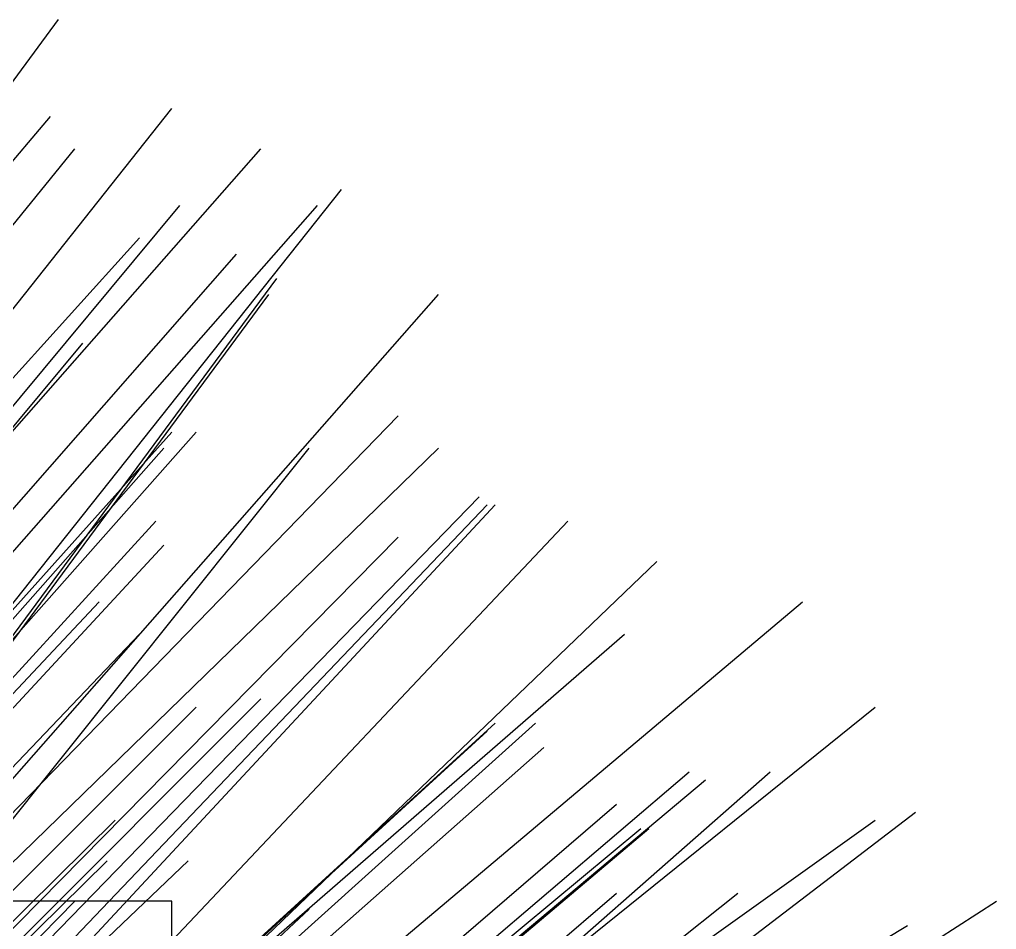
# Model space of a CAD drawing. Extents: x -0.5 to 0.59, y -0.5 to 0.59.
# Drawn here: x 0.3502 to 0.471, y 0.3545 to 0.467 of the extents above; entities that cross this region are included whole.
import ezdxf

# ---------------------------------------------------------------- set-up
doc = ezdxf.new("R2010")
doc.units = 0
doc.layers.add('Min_max_boxes', color=1, linetype='CONTINUOUS')
doc.layers.add('Normals', color=1, linetype='CONTINUOUS')

msp = doc.modelspace()

# ---------------------------------------------------------------- linework, layer by layer
at = {"layer": 'Min_max_boxes', "color": 1}
for p, q in [((0.369, 0.358, -1.227), (0.28, 0.358, -1.227)), ((0.369, 0.358, -1.102), (0.28, 0.358, -1.102)), ((0.369, 0.283, -1.227), (0.369, 0.358, -1.227)), ((0.369, 0.283, -1.102), (0.369, 0.358, -1.102)), ((0.369, 0.358, -1.227), (0.369, 0.358, -1.102))]:
    msp.add_line(p, q, dxfattribs=at)
at = {"layer": 'Normals', "color": 1}
for p, q in [((0.295, 0.386, -1.216), (0.355, 0.467, -1.21)), ((0.307, 0.378, -1.217), (0.369, 0.456, -1.212)), ((0.297, 0.388, -1.25), (0.354, 0.455, -1.297)), ((0.295, 0.375, -1.193), (0.357, 0.451, -1.173)), ((0.314, 0.376, -1.224), (0.38, 0.451, -1.223)), ((0.328, 0.368, -1.233), (0.39, 0.446, -1.241)), ((0.315, 0.378, -1.25), (0.37, 0.444, -1.301)), ((0.321, 0.369, -1.223), (0.387, 0.444, -1.224)), ((0.308, 0.377, -1.25), (0.365, 0.44, -1.302)), ((0.312, 0.364, -1.198), (0.377, 0.438, -1.183)), ((0.328, 0.362, -1.25), (0.382, 0.435, -1.292)), ((0.327, 0.36, -1.25), (0.381, 0.433, -1.292)), ((0.336, 0.358, -1.227), (0.402, 0.433, -1.224)), ((0.298, 0.355, -1.159), (0.358, 0.427, -1.123)), ((0.328, 0.347, -1.195), (0.397, 0.418, -1.178)), ((0.307, 0.347, -1.158), (0.369, 0.416, -1.121)), ((0.31, 0.346, -1.162), (0.372, 0.416, -1.125)), ((0.307, 0.345, -1.153), (0.368, 0.414, -1.117)), ((0.331, 0.345, -1.195), (0.402, 0.414, -1.179)), ((0.334, 0.349, -1.25), (0.386, 0.414, -1.306)), ((0.338, 0.337, -1.194), (0.407, 0.408, -1.176)), ((0.342, 0.335, -1.196), (0.409, 0.407, -1.178)), ((0.345, 0.341, -1.25), (0.408, 0.407, -1.292)), ((0.304, 0.336, -1.134), (0.367, 0.405, -1.097)), ((0.35, 0.333, -1.208), (0.418, 0.405, -1.192)), ((0.33, 0.335, -1.176), (0.397, 0.403, -1.146)), ((0.305, 0.334, -1.13), (0.368, 0.402, -1.093)), ((0.357, 0.331, -1.218), (0.429, 0.4, -1.208)), ((0.296, 0.327, -1.104), (0.36, 0.395, -1.067)), ((0.371, 0.331, -1.243), (0.447, 0.395, -1.252)), ((0.301, 0.324, -1.105), (0.365, 0.391, -1.067)), ((0.357, 0.332, -1.25), (0.425, 0.391, -1.294)), ((0.306, 0.316, -1.101), (0.372, 0.382, -1.065)), ((0.314, 0.317, -1.116), (0.38, 0.383, -1.079)), ((0.379, 0.32, -1.24), (0.456, 0.382, -1.251)), ((0.341, 0.318, -1.165), (0.409, 0.38, -1.127)), ((0.345, 0.318, -1.172), (0.414, 0.38, -1.134)), ((0.339, 0.316, -1.16), (0.408, 0.379, -1.122)), ((0.346, 0.316, -1.171), (0.415, 0.377, -1.133)), ((0.359, 0.311, -1.188), (0.433, 0.374, -1.163)), ((0.369, 0.309, -1.203), (0.443, 0.374, -1.184)), ((0.361, 0.311, -1.191), (0.435, 0.373, -1.166)), ((0.353, 0.309, -1.174), (0.424, 0.37, -1.137)), ((0.381, 0.308, -1.226), (0.461, 0.369, -1.227)), ((0.296, 0.303, -1.059), (0.362, 0.368, -1.021)), ((0.383, 0.316, -1.243), (0.456, 0.368, -1.288)), ((0.356, 0.308, -1.177), (0.427, 0.367, -1.14)), ((0.357, 0.307, -1.178), (0.428, 0.367, -1.14)), ((0.295, 0.298, -1.049), (0.361, 0.363, -1.011)), ((0.304, 0.299, -1.066), (0.371, 0.363, -1.029)), ((0.353, 0.298, -1.156), (0.424, 0.359, -1.119)), ((0.366, 0.301, -1.184), (0.439, 0.359, -1.15)), ((0.292, 0.292, -1.032), (0.357, 0.358, -0.995)), ((0.317, 0.295, -1.082), (0.385, 0.358, -1.045)), ((0.387, 0.304, -1.231), (0.471, 0.358, -1.243)), ((0.318, 0.294, -1.081), (0.386, 0.357, -1.045)), ((0.39, 0.313, -1.25), (0.46, 0.355, -1.307))]:
    msp.add_line(p, q, dxfattribs=at)

doc.saveas('drawing.dxf')
